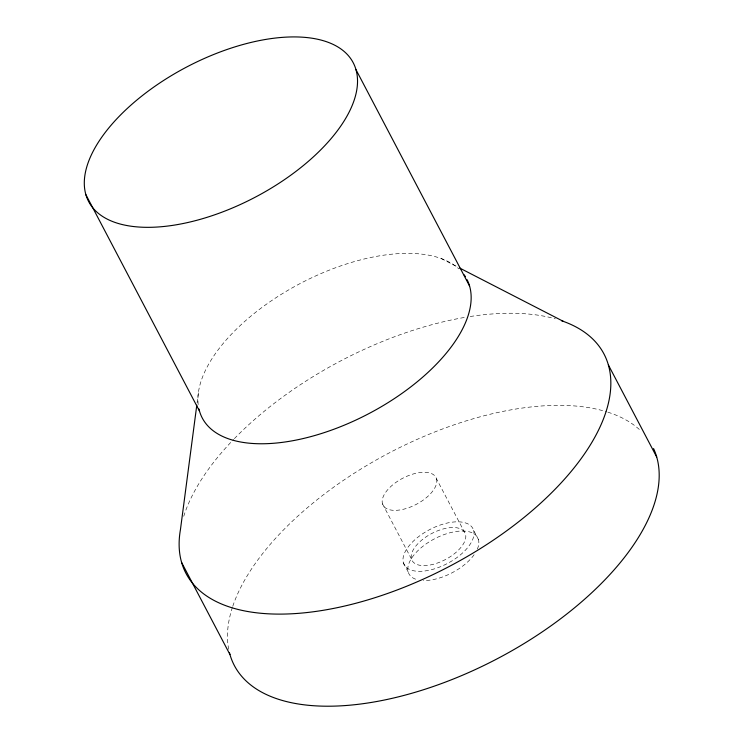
<?xml version="1.0" encoding="UTF-8"?>
<svg xmlns="http://www.w3.org/2000/svg" width="743" height="743" viewBox="0 0 743 743"><rect width="100%" height="100%" fill="white"/><g stroke="black" fill="none" stroke-linecap="round" stroke-linejoin="round"><path stroke-width="0.56" stroke-dasharray="3.71 2.79" d="M197.09 402.91L198.743 390.344M441.166 258.518L457.604 266.978M473.607 530.316A38.84 19.123 -27.7 0 1 425.59 570.865A38.84 19.123 -27.7 0 1 416.284 538.526A38.84 19.123 -27.7 0 1 473.607 530.316L478.446 539.529M436.494 478.808A29.878 14.711 -27.7 0 1 399.558 510.004A29.878 14.711 -27.7 0 1 392.406 485.123A29.878 14.711 -27.7 0 1 436.494 478.808L465.508 534.068A29.878 14.711 -27.7 0 1 428.572 565.256A29.878 14.711 -27.7 0 1 421.411 540.384A29.878 14.711 -27.7 0 1 465.508 534.068M382.478 503.81L411.483 559.07M403.384 562.822L408.213 572.036M415.606 579.187A38.84 19.123 -27.7 0 1 437.2 537.468A38.84 19.123 -27.7 0 1 476.95 549.996M474.127 554.715A38.84 19.123 -27.7 0 1 423.241 580.515M198.205 404.582A149.389 73.566 -27.7 0 1 301.277 282.944A149.389 73.566 -27.7 0 1 458.877 268.882M228.705 649.354A236.042 116.233 -27.7 0 1 232.429 607.337M232.773 606.269A236.042 116.233 -27.7 0 1 391.041 451.958A236.042 116.233 -27.7 0 1 606.827 411.845M607.839 412.161A236.042 116.233 -27.7 0 1 640.995 431.014M183.735 516.301A236.042 116.233 -27.7 0 1 233.571 439.457M234.361 438.649A236.042 116.233 -27.7 0 1 465.889 317.205M470.198 316.509A236.042 116.233 -27.7 0 1 555.365 318.831"/><path stroke-width="1.11" d="M196.793 405.195L180.428 529.713A236.042 116.233 -27.7 0 0 456.676 562.479A236.042 116.233 -27.7 0 0 561.494 320.725M459.666 268.037L563.454 321.422M608.359 364.924L656.71 457.019M355.962 69.628A149.389 73.566 -27.7 0 1 171.271 225.575A149.389 73.566 -27.7 0 1 135.495 101.187A149.389 73.566 -27.7 0 1 355.962 69.628L469.585 286.055M85.863 194.638L199.486 411.065M181.598 562.442L229.949 654.537M467.115 279.712A149.389 73.566 -27.7 0 1 359.454 418.365A149.389 73.566 -27.7 0 1 198.948 408.966M464.161 274.826A149.389 73.566 -27.7 0 1 465.434 276.73M653.552 448.549A236.042 116.233 -27.7 0 1 482.291 666.267A236.042 116.233 -27.7 0 1 229.401 652.493"/></g></svg>
